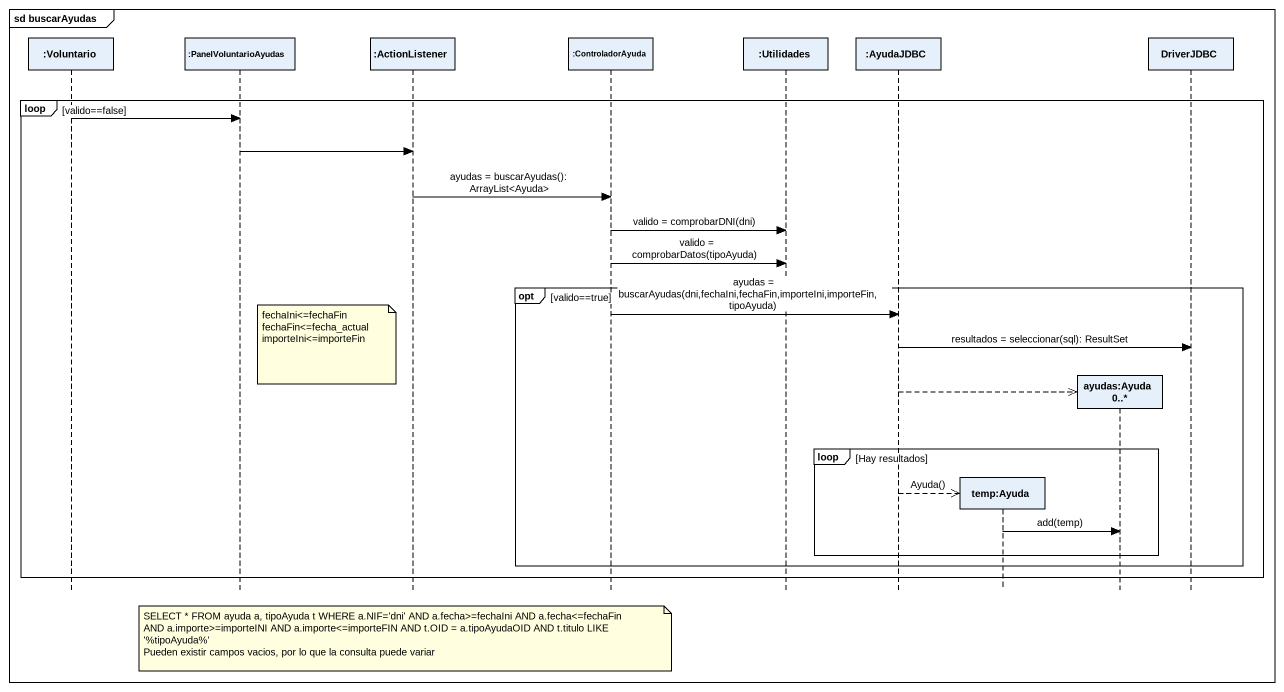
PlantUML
@startuml
mainframe sd buscarAyudas
hide footbox
participant ":Voluntario" as Voluntario
participant ":PanelVoluntarioAyudas" as PanelVoluntarioAyudas
participant ":ActionListener" as ActionListener
participant ":ControladorAyuda" as ControladorAyuda
participant ":Utilidades" as Utilidades
participant ":AyudaJDBC" as AyudaJDBC
participant "temp:Ayuda" as temp_Ayuda
participant "ayudas:Ayuda 0..*" as ayudas_Ayuda_0
participant DriverJDBC

loop valido==false
  Voluntario -> PanelVoluntarioAyudas
  PanelVoluntarioAyudas -> ActionListener
  ActionListener -> ControladorAyuda : ayudas = buscarAyudas(): ArrayList<Ayuda>
  ControladorAyuda -> Utilidades : valido = comprobarDNI(dni)
  ControladorAyuda -> Utilidades : valido = comprobarDatos(tipoAyuda)
  opt valido==true
    ControladorAyuda -> AyudaJDBC : ayudas = buscarAyudas(dni,fechaIni,fechaFin,importeIni,importeFin,tipoAyuda)
    note left of ActionListener
      fechaIni<=fechaFin
      fechaFin<=fecha_actual
      importeIni<=importeFin
    end note
    AyudaJDBC -> DriverJDBC : resultados = seleccionar(sql): ResultSet
    AyudaJDBC -->> ayudas_Ayuda_0 **
    loop Hay resultados
      AyudaJDBC -->> temp_Ayuda ** : Ayuda()
      temp_Ayuda -> ayudas_Ayuda_0 : add(temp)
    end
  end
end
note over ActionListener
  SELECT * FROM ayuda a, tipoAyuda t WHERE a.NIF='dni' AND a.fecha>=fechaIni AND a.fecha<=fechaFin AND a.importe>=importeINI AND a.importe<=importeFIN AND t.OID = a.tipoAyudaOID AND t.titulo LIKE '%tipoAyuda%'
  Pueden existir campos vacios, por lo que la consulta puede variar
end note
@enduml
